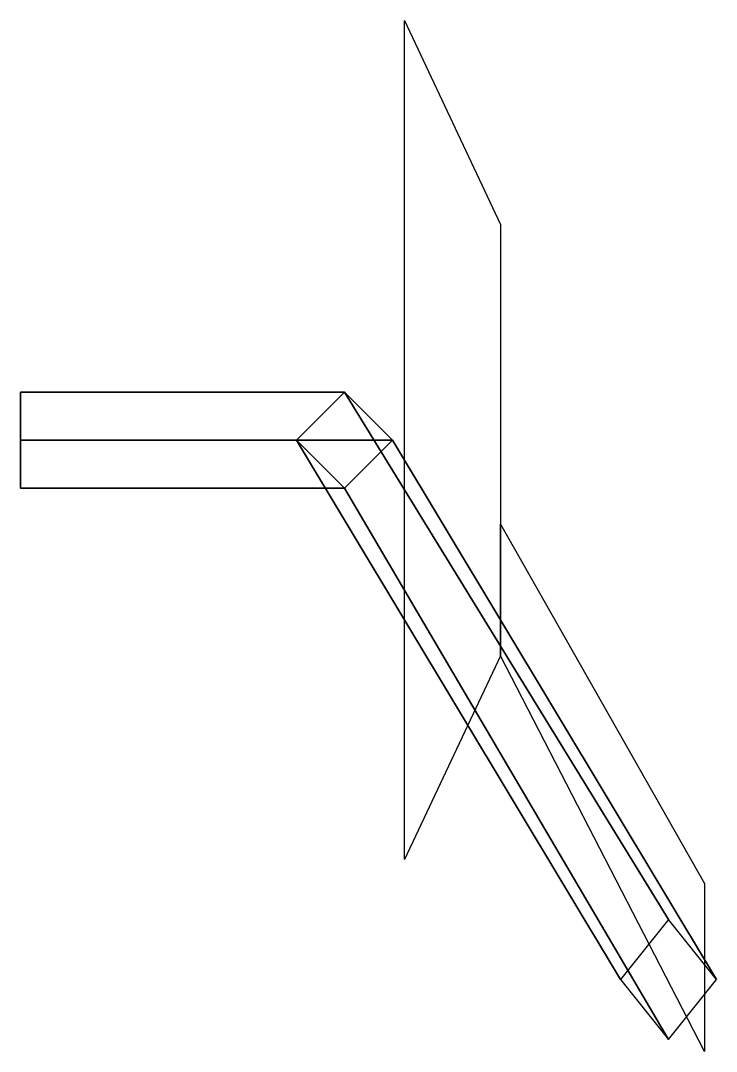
# Model space of a CAD drawing. Extents: x -0.54 to 0.04, y 1.84 to 2.7.
import ezdxf

# ---------------------------------------------------------------- set-up
doc = ezdxf.new("R2010")
doc.units = 0
doc.layers.add('SHASSIS', color=3, linetype='CONTINUOUS')

msp = doc.modelspace()

# ---------------------------------------------------------------- linework, layer by layer
at = {"layer": 'SHASSIS'}
for points in [[(-0.22, 2.7, -0.99), (-0.14, 2.53, -0.68), (-0.14, 2.17, -0.68), (-0.22, 2, -0.99)], [(-0.54, 2.35, -0.94), (-0.54, 2.39, -0.98), (-0.27, 2.39, -0.98), (-0.31, 2.35, -0.94)], [(-0.54, 2.39, -0.98), (-0.54, 2.35, -1.02), (-0.23, 2.35, -1.02), (-0.27, 2.39, -0.98)], [(-0.54, 2.35, -1.02), (-0.54, 2.39, -0.98), (-0.54, 2.35, -0.94), (-0.54, 2.31, -0.98)], [(-0.31, 2.35, -0.94), (-0.27, 2.39, -0.98), (0, 1.95, 0.02), (-0.04, 1.9, 0.02)], [(-0.27, 2.39, -0.98), (-0.23, 2.35, -1.02), (0.04, 1.9, 0.02), (0, 1.95, 0.02)], [(-0.54, 2.35, -1.02), (-0.54, 2.31, -0.98), (-0.27, 2.31, -0.98), (-0.23, 2.35, -1.02)], [(-0.54, 2.31, -0.98), (-0.54, 2.35, -0.94), (-0.31, 2.35, -0.94), (-0.27, 2.31, -0.98)], [(-0.27, 2.31, -0.98), (-0.31, 2.35, -0.94), (-0.04, 1.9, 0.02), (0, 1.85, 0.02)], [(-0.23, 2.35, -1.02), (-0.27, 2.31, -0.98), (0, 1.85, 0.02), (0.04, 1.9, 0.02)], [(-0.14, 2.28, -0.68), (0.03, 1.98, -0.02), (0.03, 1.84, -0.02), (-0.14, 2.17, -0.68)]]:
    msp.add_3dface(points, dxfattribs=at)

doc.saveas('drawing.dxf')
